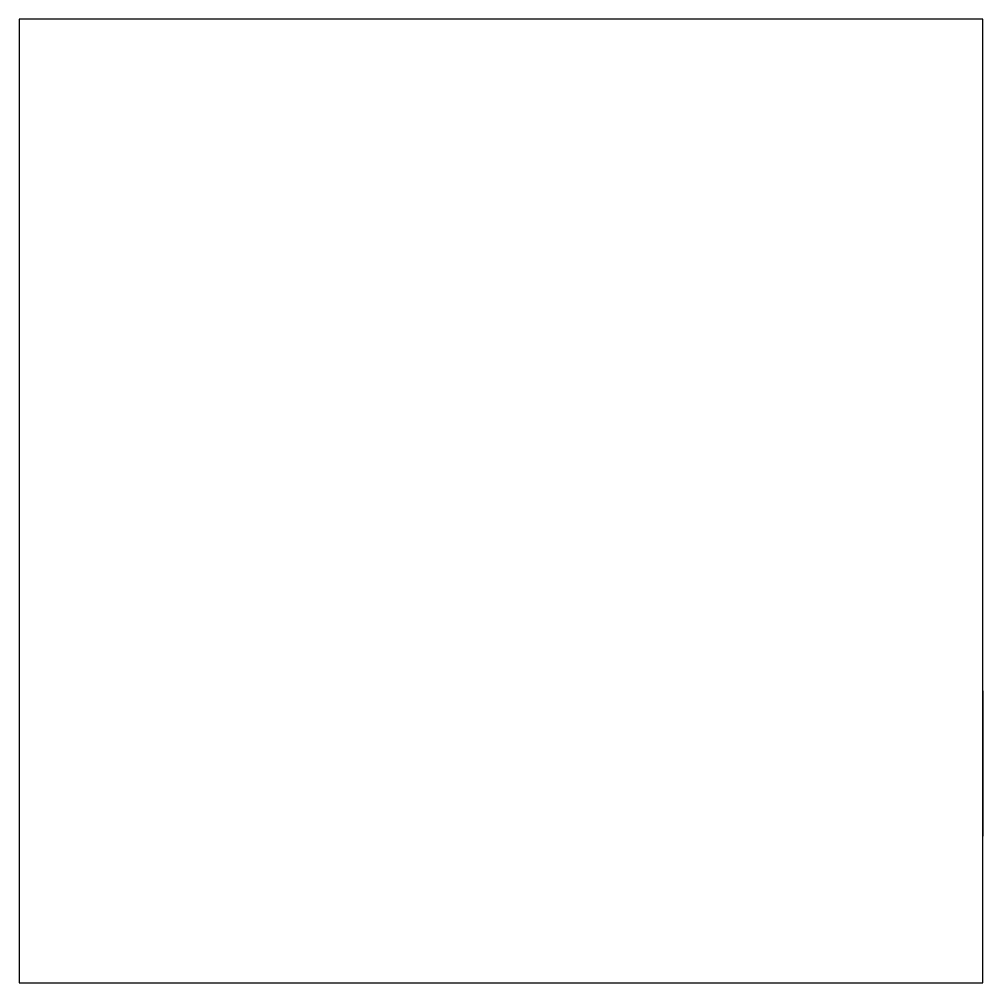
# Model space of a CAD drawing. Header units: millimetres. Extents: x -12 to -2, y -5 to 5.
import ezdxf

# ---------------------------------------------------------------- set-up
doc = ezdxf.new("R2010")
doc.units = ezdxf.units.MM
doc.layers.get('0').update_dxf_attribs({"linetype": 'CONTINUOUS'})

msp = doc.modelspace()

# ---------------------------------------------------------------- linework, layer by layer
msp.add_line((-2, -1.969), (-2, -3.479))
msp.add_lwpolyline([(-12, 5), (-12, -5), (-2, -5), (-2, 5)], close=True)

doc.saveas('drawing.dxf')
